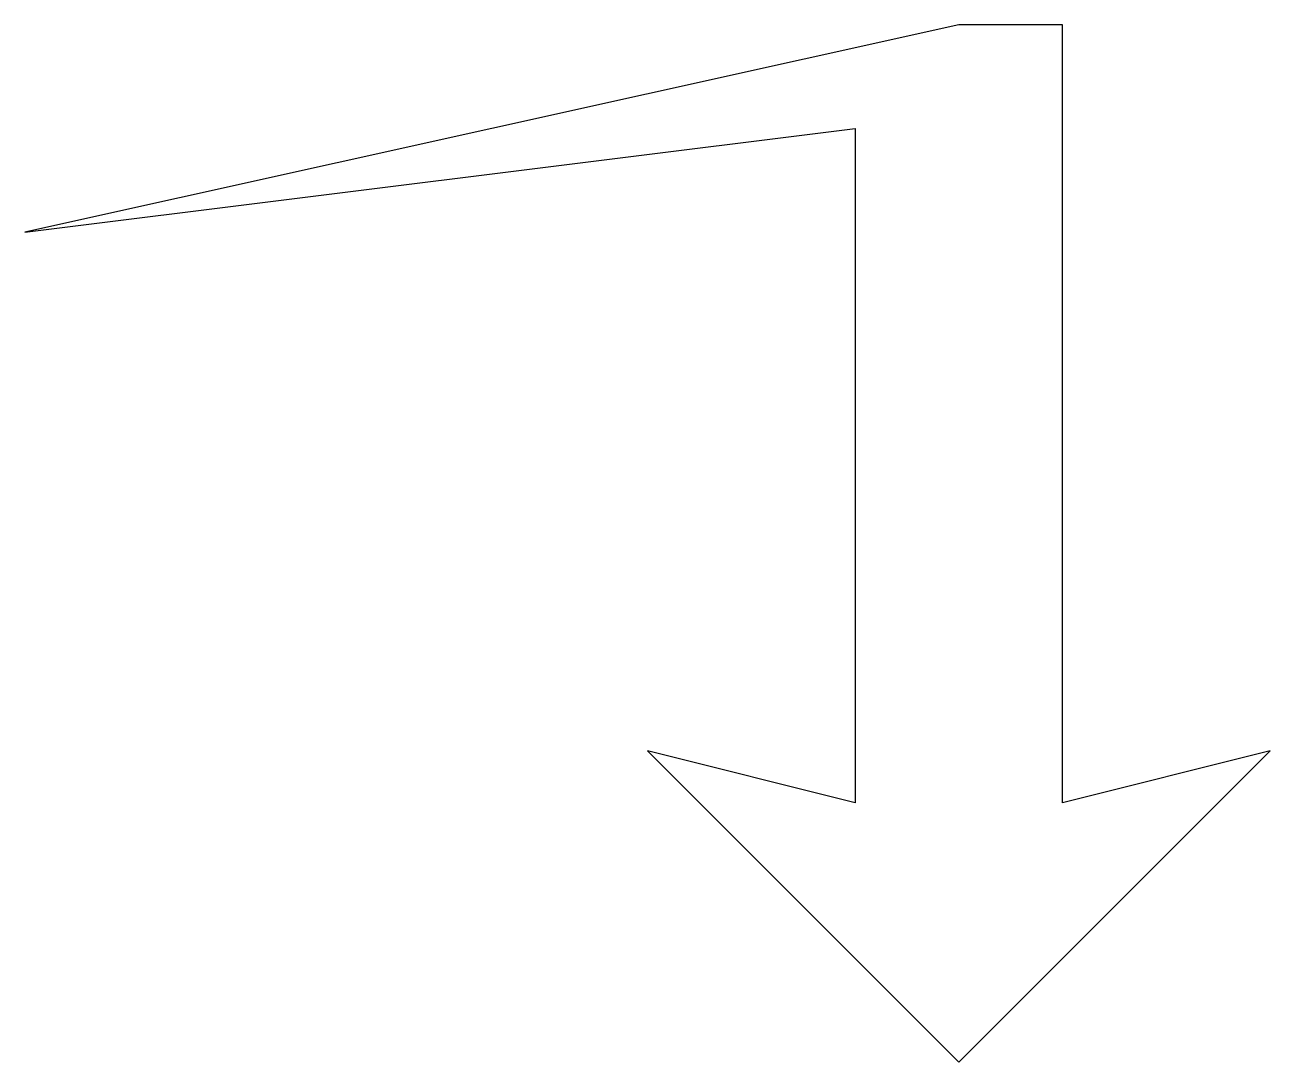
# Model space of a CAD drawing. Header units: centimetres. Extents: x -8.9 to 8.9, y -7.5 to 7.5.
import ezdxf

# ---------------------------------------------------------------- set-up
doc = ezdxf.new("R2010")
doc.units = ezdxf.units.CM
doc.header["$MEASUREMENT"] = 0
doc.layers.add('Camada 1', color=7, linetype='Continuous')

msp = doc.modelspace()

# ---------------------------------------------------------------- linework, layer by layer
at = {"layer": 'Camada 1'}
msp.add_open_spline([(-8.94196, 4.471), (-8.94196, 4.471), (4.47096, 7.45158), (4.47096, 7.45158), (4.47096, 7.45158), (4.47096, 7.45158), (5.9613, 7.45158), (5.9613, 7.45158), (5.9613, 7.45158), (5.9613, 7.45158), (5.9613, -3.7258), (5.9613, -3.7258), (5.9613, -3.7258), (5.9613, -3.7258), (8.94196, -2.9807), (8.94196, -2.9807), (8.94196, -2.9807), (8.94196, -2.9807), (4.47096, -7.45158), (4.47096, -7.45158), (4.47096, -7.45158), (4.47096, -7.45158), (0, -2.9807), (0, -2.9807), (0, -2.9807), (0, -2.9807), (2.98077, -3.7258), (2.98077, -3.7258), (2.98077, -3.7258), (2.98077, -3.7258), (2.98077, 5.96118), (2.98077, 5.96118), (2.98077, 5.96118), (2.98077, 5.96118), (-8.94196, 4.471), (-8.94196, 4.471)], degree=3, knots=[0, 0, 0, 0, 0.1, 0.1, 0.1, 0.1, 0.2, 0.2, 0.2, 0.2, 0.3, 0.3, 0.3, 0.3, 0.4, 0.4, 0.4, 0.4, 0.5, 0.5, 0.5, 0.5, 0.6, 0.6, 0.6, 0.6, 0.7, 0.7, 0.7, 0.7, 0.8, 0.8, 0.8, 0.8, 1, 1, 1, 1], dxfattribs=at)

doc.saveas('drawing.dxf')
